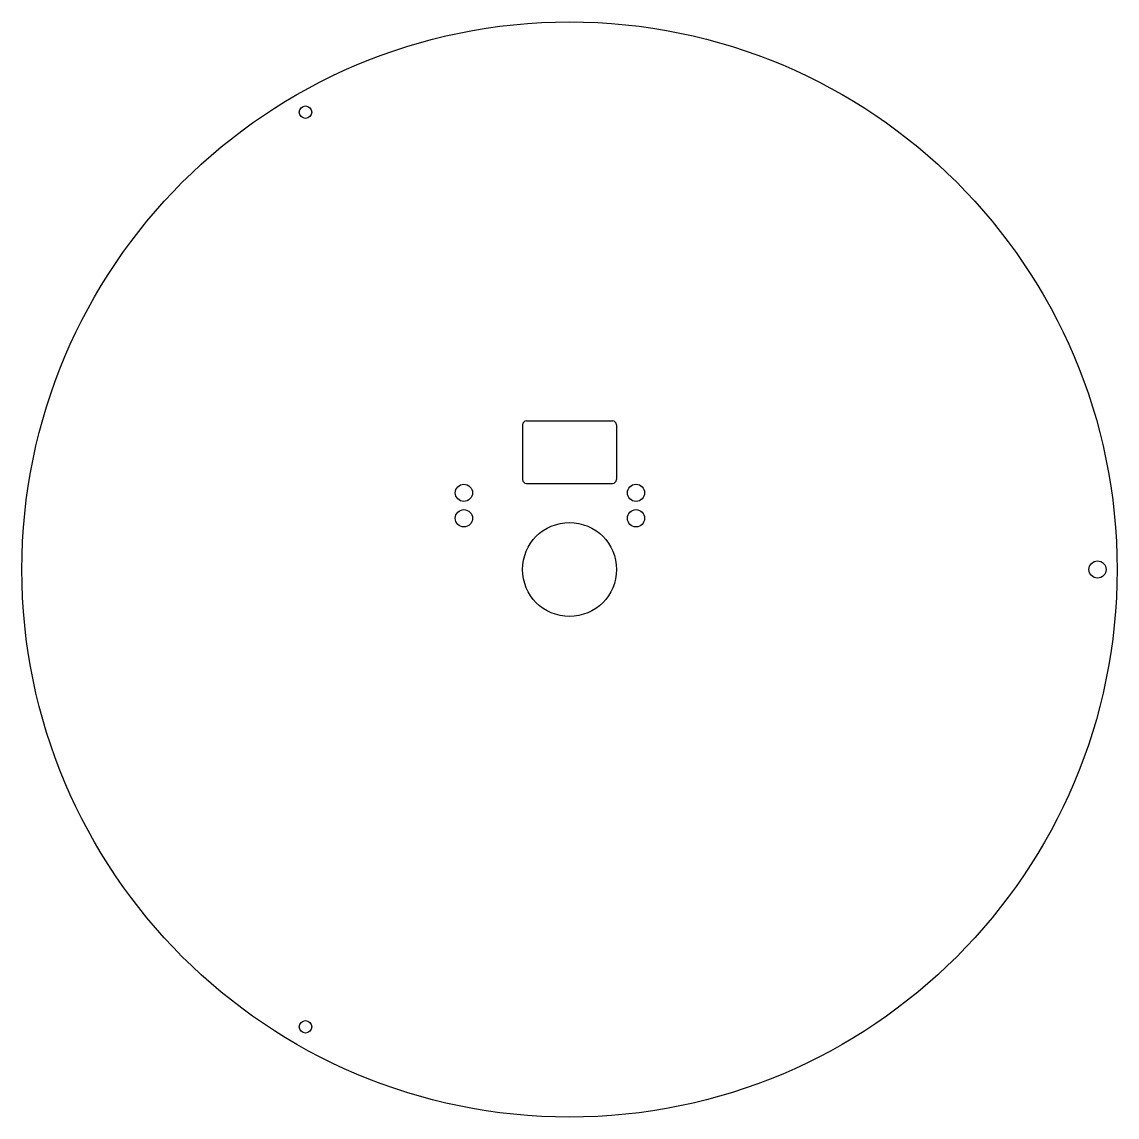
# Model space of a CAD drawing. Header units: inches. Extents: x 977 to 1257, y 650 to 930.
import ezdxf

# ---------------------------------------------------------------- set-up
doc = ezdxf.new("R2010")
doc.units = ezdxf.units.IN
doc.header["$MEASUREMENT"] = 0

msp = doc.modelspace()

# ---------------------------------------------------------------- linework, layer by layer
for p, q in [((1104.64, 826.51), (1104.64, 812.51)), ((1105.64, 827.51), (1127.64, 827.51)), ((1128.64, 826.51), (1128.64, 812.51)), ((1105.64, 811.51), (1127.64, 811.51))]:
    msp.add_line(p, q)
for centre, radius in [((1116.64, 789.51), 140), ((1049.14, 906.43), 1.6), ((1089.64, 809.11), 2.2), ((1133.64, 809.11), 2.2), ((1089.64, 802.61), 2.2), ((1133.64, 802.61), 2.2), ((1116.64, 789.51), 12), ((1251.64, 789.51), 2.2), ((1049.14, 672.6), 1.6)]:
    msp.add_circle(centre, radius)
for centre, start, end in [((1105.64, 826.51), 90, 180), ((1127.64, 826.51), 0, 90), ((1105.64, 812.51), 180, 270), ((1127.64, 812.51), 270, 0)]:
    msp.add_arc(centre, 1, start, end)

doc.saveas('drawing.dxf')
